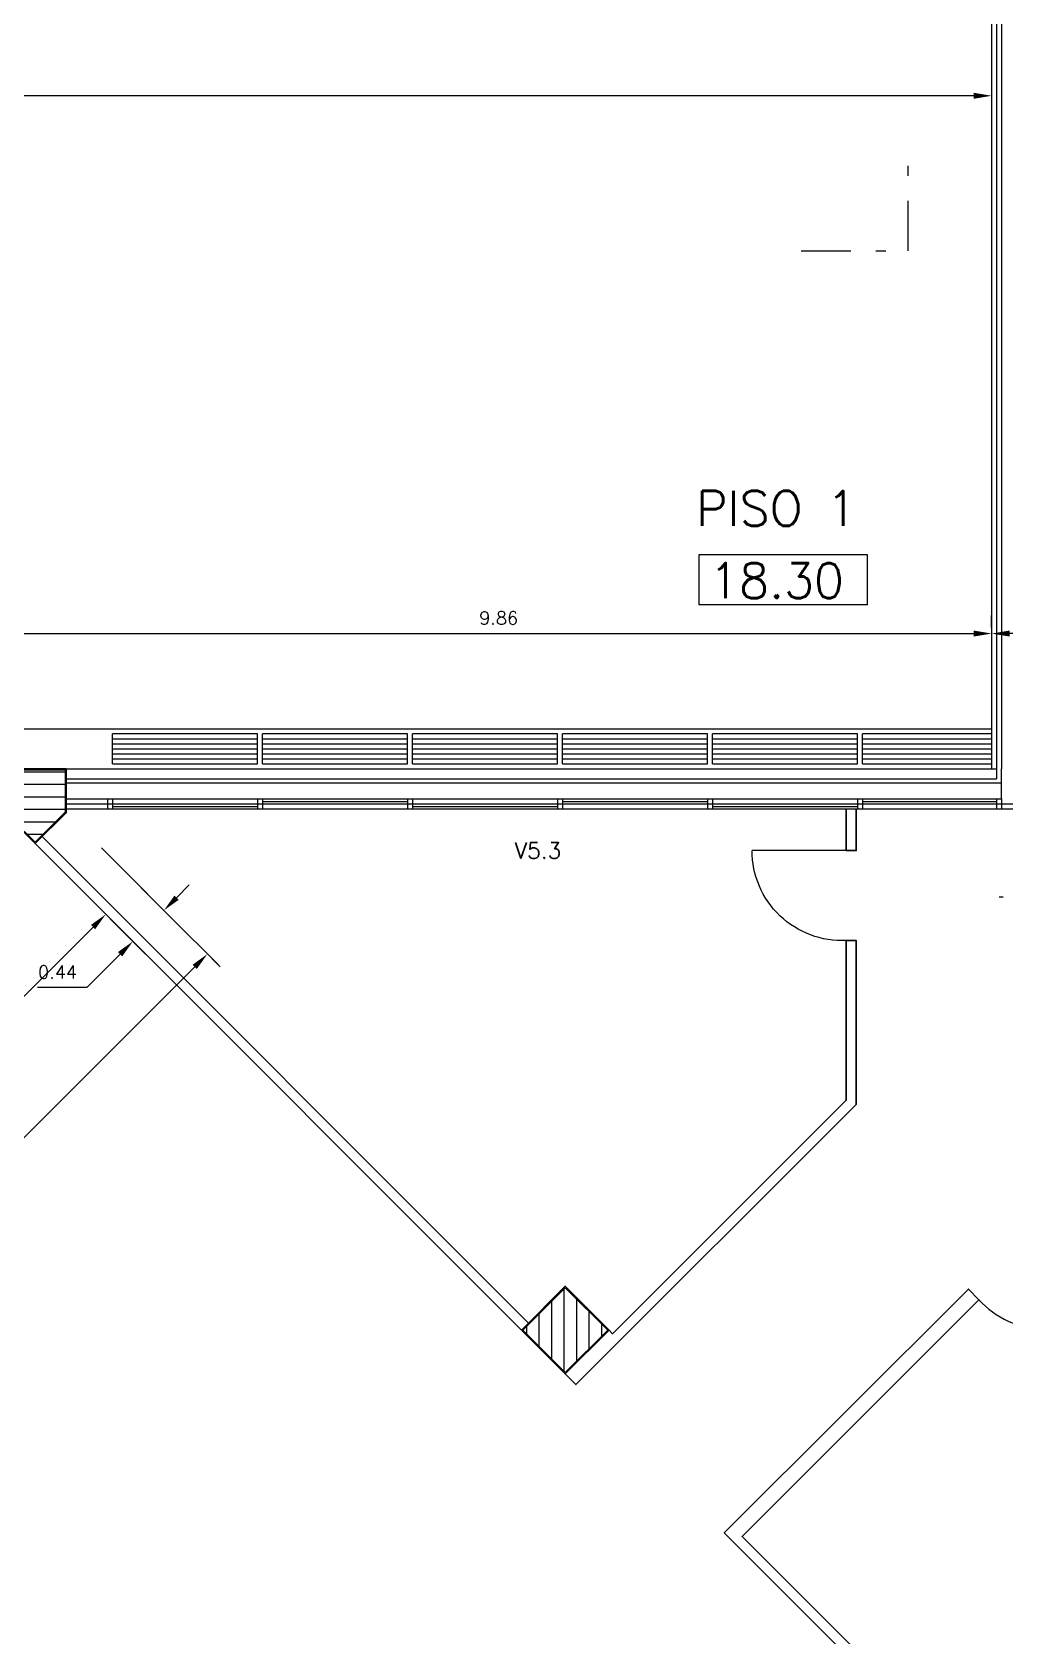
# Model space of a CAD drawing. Extents: x 19.8 to 90.6, y 5.5 to 74.
# Drawn here: x 62.1 to 71.83, y 34.88 to 50.92 of the extents above; entities that cross this region are included whole.
import ezdxf

# ---------------------------------------------------------------- set-up
doc = ezdxf.new("R2010")
doc.units = 0
doc.header["$MEASUREMENT"] = 0
for name, pattern in [('Default', [0]), ('Divide', [1.25, 0.5, -0.25, 0, -0.25, 0, -0.25]), ('Solid', [0])]:
    doc.linetypes.add(name, pattern=pattern)
doc.layers.get('DEFPOINTS').update_dxf_attribs({"linetype": 'Solid'})
for name, color, linetype in [('1st floor plan$0$1F', 15, 'Continuous'), ('1st floor plan$0$2F', 7, 'Continuous'), ('1st floor plan$0$2FIN', 7, 'Continuous'), ('1st floor plan$0$CAI', 52, 'Continuous'), ('1st floor plan$0$Doors', 142, 'Continuous'), ('1st floor plan$0$Hatch', 15, 'Continuous'), ('1st floor plan$0$Pillars', 30, 'Continuous'), ('Dimensions (COTAS)', 212, 'Solid'), ('Sections Corte', 9, 'Solid'), ('Text O', 212, 'Default'), ('VAO', 132, 'Default'), ('Xref_Plan', 7, 'Continuous')]:
    doc.layers.add(name, color=color, linetype=linetype)
doc.layers.add('1st floor plan$0$Interior Walls', color=7, linetype='Continuous', lineweight=30)
doc.layers.add('1st floor plan$0$Partitions', color=7, linetype='Continuous', lineweight=30)
doc.styles.add('Roman Simplex', font='romans', dxfattribs={"height": 1.5})
doc.styles.add('Simplex', font='SIMPLEX.SHX')
doc.dimstyles.get("Standard").update_dxf_attribs({"dimtxt": 0.13, "dimasz": 0.18, "dimexe": 0.18, "dimexo": 0.0625, "dimgap": 0.09, "dimtad": 1, "dimtih": 1, "dimtoh": 1, "dimzin": 0, "dimdsep": 46, "dimtxsty": 'Simplex', "dimcen": 0.09, "dimadec": 0, "dimazin": 0, "dimtfac": 1, "dimtofl": 0, "dimtmove": 0, "dimatfit": 3, "dimfxl": 1, "dimtolj": 1, "dimtzin": 0, "dimarcsym": 0})

# ---------------------------------------------------------------- blocks, each defined once
blk = doc.blocks.new('*D17')
at = {"layer": 'DEFPOINTS', "color": 0}
for p in [(79.104, 36.873), (81.578, 34.398), (52.587, 10.357)]:
    blk.add_point(p, dxfattribs=at)
at = {"layer": 'Dimensions (COTAS)', "color": 0, "lineweight": -2}
for p, q in [((79.148, 36.829), (81.706, 34.271)), ((81.451, 34.271), (68.475, 21.295)), ((55.189, 8.009), (68.165, 20.985)), ((52.631, 10.312), (55.189, 7.754))]:
    blk.add_line(p, q, dxfattribs=at)
at = {"layer": 'Dimensions (COTAS)', "color": 0}
for points in [[(81.43, 34.292), (81.472, 34.25), (81.578, 34.398)], [(55.168, 8.03), (55.21, 7.988), (55.062, 7.882)]]:
    blk.add_solid(points, dxfattribs=at)
at = {"layer": 'Dimensions (COTAS)', "color": 0, "insert": (68.32, 21.14), "char_height": 0.13, "attachment_point": 5, "style": 'Simplex'}
blk.add_mtext('\\A1;37.50', dxfattribs=at)
blk = doc.blocks.new('*D75')
at = {"layer": 'DEFPOINTS', "color": 0}
for p in [(36.326, 50.278), (36.326, 50.278), (71.701, 50.278)]:
    blk.add_point(p, dxfattribs=at)
at = {"layer": 'Dimensions (COTAS)', "color": 0, "lineweight": -2}
for p, q in [((36.326, 50.216), (36.326, 50.098)), ((71.521, 50.278), (36.506, 50.278)), ((71.701, 50.216), (71.701, 50.098))]:
    blk.add_line(p, q, dxfattribs=at)
at = {"layer": 'Dimensions (COTAS)', "color": 0}
for points in [[(36.506, 50.308), (36.506, 50.248), (36.326, 50.278)], [(71.521, 50.308), (71.521, 50.248), (71.701, 50.278)]]:
    blk.add_solid(points, dxfattribs=at)
at = {"layer": 'Dimensions (COTAS)', "color": 0, "insert": (54.014, 50.433), "char_height": 0.13, "attachment_point": 5, "style": 'Simplex'}
blk.add_mtext('\\A1;35.38', dxfattribs=at)
blk = doc.blocks.new('*D231')
at = {"layer": 'DEFPOINTS', "color": 0}
for p in [(61.838, 44.9), (71.701, 44.9), (71.701, 44.9)]:
    blk.add_point(p, dxfattribs=at)
at = {"layer": 'Dimensions (COTAS)', "color": 0, "lineweight": -2}
for p, q in [((71.701, 44.962), (71.701, 45.08)), ((61.838, 44.837), (61.838, 44.72)), ((62.018, 44.9), (71.521, 44.9))]:
    blk.add_line(p, q, dxfattribs=at)
at = {"layer": 'Dimensions (COTAS)', "color": 0}
for points in [[(62.018, 44.93), (62.018, 44.87), (61.838, 44.9)], [(71.521, 44.93), (71.521, 44.87), (71.701, 44.9)]]:
    blk.add_solid(points, dxfattribs=at)
at = {"layer": 'Dimensions (COTAS)', "color": 0, "insert": (66.77, 45.055), "char_height": 0.13, "attachment_point": 5, "style": 'Simplex'}
blk.add_mtext('\\A1;9.86', dxfattribs=at)
blk = doc.blocks.new('*D233')
at = {"layer": 'DEFPOINTS', "color": 0}
for p in [(62.84, 42.092), (62.84, 42.092), (57.975, 37.227)]:
    blk.add_point(p, dxfattribs=at)
at = {"layer": 'Dimensions (COTAS)', "color": 0, "lineweight": -2}
for p, q in [((62.884, 42.047), (62.967, 41.964)), ((62.713, 41.964), (60.563, 39.814)), ((58.102, 37.354), (60.253, 39.504)), ((58.019, 37.183), (58.102, 37.099))]:
    blk.add_line(p, q, dxfattribs=at)
at = {"layer": 'Dimensions (COTAS)', "color": 0}
for points in [[(62.692, 41.986), (62.734, 41.943), (62.84, 42.092)], [(58.081, 37.375), (58.124, 37.333), (57.975, 37.227)]]:
    blk.add_solid(points, dxfattribs=at)
at = {"layer": 'Dimensions (COTAS)', "color": 0, "insert": (60.408, 39.659), "char_height": 0.13, "attachment_point": 5, "style": 'Simplex'}
blk.add_mtext('\\A1;6.88', dxfattribs=at)
blk = doc.blocks.new('*D234')
at = {"layer": 'DEFPOINTS', "color": 0}
for p in [(63.857, 41.695), (63.857, 41.695), (52.941, 30.778)]:
    blk.add_point(p, dxfattribs=at)
at = {"layer": 'Dimensions (COTAS)', "color": 0, "lineweight": -2}
for p, q in [((63.73, 41.567), (58.554, 36.391)), ((63.901, 41.65), (63.984, 41.567)), ((53.068, 30.905), (58.244, 36.081)), ((52.985, 30.734), (53.068, 30.651))]:
    blk.add_line(p, q, dxfattribs=at)
at = {"layer": 'Dimensions (COTAS)', "color": 0}
for points in [[(63.709, 41.588), (63.751, 41.546), (63.857, 41.695)], [(53.047, 30.926), (53.089, 30.884), (52.941, 30.778)]]:
    blk.add_solid(points, dxfattribs=at)
at = {"layer": 'Dimensions (COTAS)', "color": 0, "insert": (58.399, 36.236), "char_height": 0.13, "attachment_point": 5, "style": 'Simplex'}
blk.add_mtext('\\A1;15.44', dxfattribs=at)
blk = doc.blocks.new('L')
at = {"color": 0}
blk.add_line((0, 0.15), (0, -0.5), dxfattribs=at)
blk = doc.blocks.new('*D255')
at = {"layer": 'DEFPOINTS', "color": 0}
for p in [(63.15, 42.402), (62.84, 42.092), (63.421, 42.131)]:
    blk.add_point(p, dxfattribs=at)
at = {"layer": 'Dimensions (COTAS)', "color": 0, "lineweight": -2}
for p, q in [((63.194, 42.357), (63.548, 42.004)), ((63.548, 42.258), (63.675, 42.386)), ((62.884, 42.047), (63.238, 41.694)), ((62.983, 41.694), (62.649, 41.359)), ((62.649, 41.359), (62.157, 41.359))]:
    blk.add_line(p, q, dxfattribs=at)
at = {"layer": 'Dimensions (COTAS)', "color": 0}
for points in [[(63.527, 42.279), (63.569, 42.237), (63.421, 42.131)], [(62.962, 41.715), (63.005, 41.672), (63.111, 41.821)]]:
    blk.add_solid(points, dxfattribs=at)
at = {"layer": 'Dimensions (COTAS)', "color": 0, "insert": (62.358, 41.514), "char_height": 0.13, "attachment_point": 5, "style": 'Simplex'}
blk.add_mtext('\\A1;0.44', dxfattribs=at)
blk = doc.blocks.new('*D298')
at = {"layer": 'DEFPOINTS', "color": 0}
for p in [(71.701, 44.9), (71.701, 44.9), (73.826, 44.9)]:
    blk.add_point(p, dxfattribs=at)
at = {"layer": 'Dimensions (COTAS)', "color": 0, "lineweight": -2}
for p, q in [((71.701, 44.962), (71.701, 45.08)), ((73.646, 44.9), (71.881, 44.9)), ((73.826, 44.837), (73.826, 44.72))]:
    blk.add_line(p, q, dxfattribs=at)
at = {"layer": 'Dimensions (COTAS)', "color": 0}
for points in [[(71.881, 44.93), (71.881, 44.87), (71.701, 44.9)], [(73.646, 44.93), (73.646, 44.87), (73.826, 44.9)]]:
    blk.add_solid(points, dxfattribs=at)
at = {"layer": 'Dimensions (COTAS)', "color": 0, "insert": (72.764, 45.055), "char_height": 0.13, "attachment_point": 5, "style": 'Simplex'}
blk.add_mtext('\\A1;2.13', dxfattribs=at)
blk = doc.blocks.new('1st floor plan$0$P2')
at = {"layer": '1st floor plan$0$Hatch'}
h = blk.add_hatch(dxfattribs=at)
h.set_pattern_fill('ANSI31', color=256, style=0)
h.set_pattern_definition([(45, (-41.75321, -29.09718), (-0.08838835, 0.08838835), [])])
h.paths.add_polyline_path([(-0.3, 0.3), (-0.3, -0.3), (0.3, -0.3), (0.3, 0.3)])
at = {"layer": '1st floor plan$0$Pillars'}
blk.add_lwpolyline([(-0.3, -0.3), (0.3, -0.3), (0.3, 0.3), (-0.3, 0.3)], close=True, dxfattribs=at)
blk = doc.blocks.new('1st floor plan$0$P5')
at = {"layer": '1st floor plan$0$Partitions'}
blk.add_lwpolyline([(-0.31, -0.31), (-0.31, 0.31), (0.31, 0.31), (0.31, -0.31)], close=True, dxfattribs=at)
at = {"layer": '1st floor plan$0$Interior Walls'}
blk.add_blockref('1st floor plan$0$P2', (0, 0), dxfattribs=at)
blk = doc.blocks.new('1st floor plan$0$P4')
at = {"layer": '1st floor plan$0$Hatch'}
h = blk.add_hatch(dxfattribs=at)
h.set_pattern_fill('ANSI31', color=256, angle=45, style=0)
h.set_pattern_definition([(90, (-42.26722, -42.72792), (-0.125, 3e-17), [])])
h.paths.add_polyline_path([(0.424, 0), (0.124, 0.3), (-0.3, 0.3), (-0.3, 0), (-0.3, -0.124), (-0.124, -0.3), (0, -0.424), (0.212, -0.212)])
at = {"layer": '1st floor plan$0$Partitions'}
blk.add_lwpolyline([(-0.31, -0.128), (-0.31, 0), (-0.31, 0.31), (0.129, 0.31), (0.438, 0), (0.219, -0.219), (0, -0.438), (-0.131, -0.307)], close=True, dxfattribs=at)
at = {"layer": '1st floor plan$0$Pillars'}
blk.add_lwpolyline([(-0.3, -0.124), (-0.3, 0), (-0.3, 0.3), (0.124, 0.3), (0.424, 0), (0.212, -0.212), (0, -0.424), (-0.124, -0.3)], close=True, dxfattribs=at)
blk = doc.blocks.new('1st floor plan$0$Door 1')
blk.add_line((0, 0), (0, 0.941))
blk.add_arc((0, 0.041), 0.9, 357.3627, 90)
blk = doc.blocks.new('1st floor plan')
at = {"layer": '1st floor plan$0$1F'}
for p, q in [((36.326, 43.947), (71.701, 43.947)), ((64.358, 43.897), (62.908, 43.897)), ((62.908, 43.597), (62.908, 43.897)), ((62.908, 43.847), (64.358, 43.847)), ((62.908, 43.797), (64.358, 43.797)), ((64.358, 43.597), (64.358, 43.897)), ((65.858, 43.897), (64.408, 43.897)), ((64.408, 43.597), (64.408, 43.897)), ((64.408, 43.847), (65.858, 43.847)), ((64.408, 43.797), (65.858, 43.797)), ((65.858, 43.597), (65.858, 43.897)), ((67.358, 43.897), (65.908, 43.897)), ((65.908, 43.597), (65.908, 43.897)), ((65.908, 43.847), (67.358, 43.847)), ((65.908, 43.797), (67.358, 43.797)), ((67.358, 43.597), (67.358, 43.897)), ((68.858, 43.897), (67.408, 43.897)), ((67.408, 43.597), (67.408, 43.897)), ((67.408, 43.847), (68.858, 43.847)), ((67.408, 43.797), (68.858, 43.797)), ((68.858, 43.597), (68.858, 43.897)), ((70.358, 43.897), (68.908, 43.897)), ((68.908, 43.597), (68.908, 43.897)), ((68.908, 43.847), (70.358, 43.847)), ((68.908, 43.797), (70.358, 43.797)), ((70.358, 43.597), (70.358, 43.897)), ((71.701, 43.897), (70.408, 43.897)), ((70.408, 43.597), (70.408, 43.897)), ((70.408, 43.847), (71.701, 43.847)), ((70.408, 43.797), (71.701, 43.797)), ((62.908, 43.747), (64.358, 43.747)), ((62.908, 43.697), (64.358, 43.697)), ((62.908, 43.647), (64.358, 43.647)), ((64.408, 43.747), (65.858, 43.747)), ((64.408, 43.697), (65.858, 43.697)), ((64.408, 43.647), (65.858, 43.647)), ((65.908, 43.747), (67.358, 43.747)), ((65.908, 43.697), (67.358, 43.697)), ((65.908, 43.647), (67.358, 43.647)), ((67.408, 43.747), (68.858, 43.747)), ((67.408, 43.697), (68.858, 43.697)), ((67.408, 43.647), (68.858, 43.647)), ((68.908, 43.747), (70.358, 43.747)), ((68.908, 43.697), (70.358, 43.697)), ((68.908, 43.647), (70.358, 43.647)), ((70.408, 43.747), (71.701, 43.747)), ((70.408, 43.697), (71.701, 43.697)), ((70.408, 43.647), (71.701, 43.647)), ((62.908, 43.597), (64.358, 43.597)), ((64.408, 43.597), (65.858, 43.597)), ((65.908, 43.597), (67.358, 43.597)), ((67.408, 43.597), (68.858, 43.597)), ((68.908, 43.597), (70.358, 43.597)), ((70.408, 43.597), (71.701, 43.597))]:
    blk.add_line(p, q, dxfattribs=at)
at = {"layer": '1st floor plan$0$2F'}
for p, q in [((62.443, 43.547), (71.751, 43.547)), ((62.443, 43.447), (71.751, 43.447)), ((62.443, 43.407), (71.801, 43.407))]:
    blk.add_line(p, q, dxfattribs=at)
at = {"layer": '1st floor plan$0$2FIN'}
for p, q in [((71.751, 52.027), (71.751, 43.447)), ((71.701, 51.927), (71.701, 43.547)), ((71.801, 51.927), (71.801, 43.547)), ((71.801, 43.247), (71.801, 43.547))]:
    blk.add_line(p, q, dxfattribs=at)
at = {"layer": '1st floor plan$0$CAI'}
for p, q in [((62.443, 43.247), (71.801, 43.247)), ((62.443, 43.197), (71.801, 43.197)), ((62.443, 43.147), (71.801, 43.147)), ((62.858, 43.247), (62.858, 43.147)), ((62.908, 43.247), (62.908, 43.147)), ((62.908, 43.172), (64.358, 43.172)), ((64.358, 43.247), (64.358, 43.147)), ((64.408, 43.247), (64.408, 43.147)), ((64.408, 43.222), (65.858, 43.222)), ((65.858, 43.247), (65.858, 43.147)), ((65.908, 43.247), (65.908, 43.147)), ((65.908, 43.172), (67.358, 43.172)), ((67.358, 43.247), (67.358, 43.147)), ((67.408, 43.247), (67.408, 43.147)), ((67.408, 43.222), (68.858, 43.222)), ((68.858, 43.247), (68.858, 43.147)), ((68.908, 43.247), (68.908, 43.147)), ((68.908, 43.172), (70.358, 43.172)), ((70.358, 43.247), (70.358, 43.147)), ((70.408, 43.247), (70.408, 43.147)), ((70.408, 43.222), (71.751, 43.222)), ((71.751, 43.247), (71.751, 43.147)), ((71.801, 43.247), (71.801, 43.147))]:
    blk.add_line(p, q, dxfattribs=at)
at = {"layer": '1st floor plan$0$Interior Walls'}
blk.add_line((62.204, 42.869), (67.068, 38.005), dxfattribs=at)
for points in [[(70.246, 43.147), (70.246, 42.729), (70.346, 42.729), (70.346, 43.147)], [(67.875, 37.934), (67.91, 37.898), (70.246, 40.233), (70.246, 41.83), (70.346, 41.83), (70.346, 40.191), (67.542, 37.389), (62.133, 42.799)], [(72.301, 32.63), (69.027, 35.905), (71.468, 38.344), (71.574, 38.238), (69.204, 35.869), (72.372, 32.701)]]:
    blk.add_lwpolyline(points, dxfattribs=at)
at = {"layer": '1st floor plan$0$Doors', "xscale": -1, "rotation": 90}
blk.add_blockref('1st floor plan$0$Door 1', (70.246, 42.729), dxfattribs=at)
at = {"layer": '1st floor plan$0$Doors', "rotation": 224.9822015634332}
blk.add_blockref('1st floor plan$0$Door 1', (72.21, 38.873), dxfattribs=at)
at = {"layer": '1st floor plan$0$Partitions'}
for name, p, rotation in [('1st floor plan$0$P4', (62.133, 43.237), 270), ('1st floor plan$0$P5', (67.436, 37.934), 45.00000000000007)]:
    blk.add_blockref(name, p, dxfattribs=dict(at, rotation=rotation))

msp = doc.modelspace()

# ---------------------------------------------------------------- linework, layer by layer
at = {"layer": 'Sections Corte', "linetype": 'Divide'}
for p, q in [((70.867, 48.727), (70.867, 49.685)), ((69.794, 48.727), (70.867, 48.727))]:
    msp.add_line(p, q, dxfattribs=at)
at = {"layer": 'Text O'}
for p, q in [((70.459, 45.687), (68.773, 45.687)), ((68.773, 45.687), (68.773, 45.187)), ((70.459, 45.187), (70.459, 45.687)), ((70.459, 45.187), (68.773, 45.187))]:
    msp.add_line(p, q, dxfattribs=at)
at = {"layer": 'VAO'}
for p, q in [((71.801, 43.197), (73.671, 43.197)), ((71.801, 43.147), (73.671, 43.148)), ((71.816, 42.263), (71.776, 42.262))]:
    msp.add_line(p, q, dxfattribs=at)

# ---------------------------------------------------------------- block references
at = {"layer": 'Dimensions (COTAS)', "rotation": 225.0000640910478}
for p in [(63.15, 42.402), (62.84, 42.092), (63.857, 41.695)]:
    msp.add_blockref('L', p, dxfattribs=at)
at = {"layer": 'Xref_Plan'}
msp.add_blockref('1st floor plan', (0, 0), dxfattribs=at)

# ---------------------------------------------------------------- texts
at = {"layer": 'Text O', "style": 'Roman Simplex'}
for s, p in [('PISO 1', (68.745, 45.977)), ('18.30', (68.874, 45.254))]:
    msp.add_text(s, height=0.35, rotation=360, dxfattribs=at).set_placement(p)
at = {"layer": 'Text O', "style": 'Simplex'}
msp.add_text('V5.3', height=0.16, dxfattribs=at).set_placement((66.931, 42.649))

# ---------------------------------------------------------------- dimensions: what is measured, and where the dimension line sits
at = {"layer": 'Dimensions (COTAS)'}
for base, p1, p2, picture, middle in [((36.3263776, 50.2783063), (71.7013784, 50.2783063), (36.3263776, 50.2783063), '*D75', (54.013878, 50.4333063)), ((71.701, 44.9), (61.838, 44.9), (71.701, 44.9), '*D231', (66.77, 45.055)), ((71.701378386, 44.899954761), (73.826378386, 44.899954761), (71.701378386, 44.899954761), '*D298', (72.763878386, 45.054954761))]:
    dim = msp.add_linear_dim(base=base, p1=p1, p2=p2, dimstyle='Standard', dxfattribs=at)
    dim.commit()
    dim.dimension.update_dxf_attribs({"geometry": picture, "text_midpoint": middle})
dim = msp.add_linear_dim(base=(63.421, 42.131), p1=(62.84, 42.092), p2=(63.15, 42.402), angle=45, dimstyle='Standard', dxfattribs=at)
dim.commit()
dim.dimension.update_dxf_attribs({"geometry": '*D255', "text_midpoint": (62.358, 41.359), "dimtype": 160})
for base, p1, p2, angle, picture, middle in [((62.84, 42.092), (57.975, 37.227), (62.84, 42.092), 45, '*D233', (60.408, 39.659)), ((63.857, 41.695), (52.941, 30.778), (63.857, 41.695), 45.0001, '*D234', (58.399, 36.236)), ((81.578, 34.398), (52.587, 10.357), (79.104, 36.873), 45, '*D17', (68.32, 21.14))]:
    dim = msp.add_linear_dim(base=base, p1=p1, p2=p2, angle=angle, dimstyle='Standard', dxfattribs=at)
    dim.commit()
    dim.dimension.update_dxf_attribs({"geometry": picture, "text_midpoint": middle})

doc.saveas('drawing.dxf')
